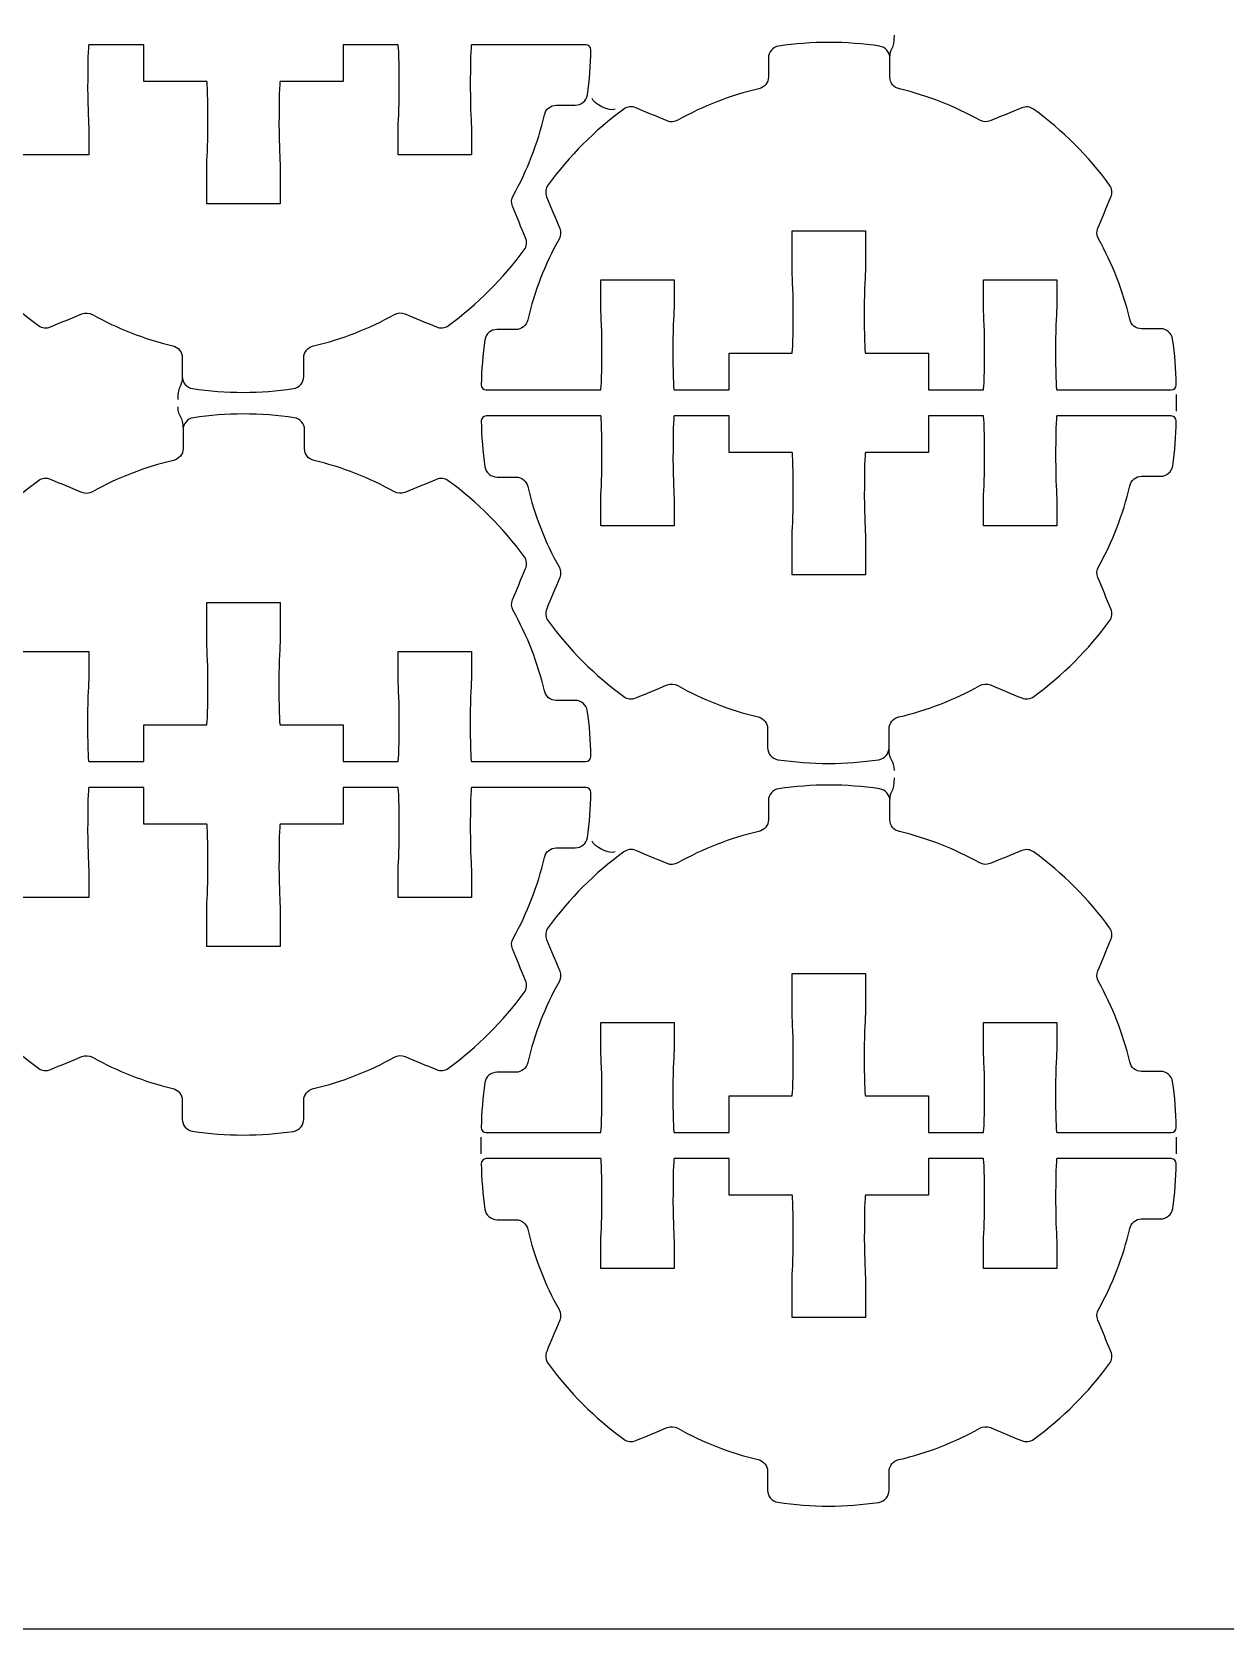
# Model space of a CAD drawing. Extents: x 0 to 410, y 0 to 300.
# Drawn here: x 268.4 to 317.2, y 0.4 to 65.7 of the extents above; entities that cross this region are included whole.
import ezdxf

# ---------------------------------------------------------------- set-up
doc = ezdxf.new("R2010")
doc.units = 0
doc.header["$MEASUREMENT"] = 0
doc.layers.add('DEFAULT', color=18, linetype='CONTINUOUS')

msp = doc.modelspace()

# ---------------------------------------------------------------- linework, layer by layer
at = {"layer": 'DEFAULT', "color": 18}
msp.add_lwpolyline([(410, 0.353), (210, 0.353), (210, 300.353), (410, 300.353)], close=True, dxfattribs=at)
at = {"layer": 'DEFAULT', "color": 1}
for points in [[(315.237, 50.85), (315.237, 50.173)], [(286.813, 19.792), (286.813, 20.469)], [(315.237, 20.469), (315.237, 19.793)]]:
    msp.add_lwpolyline(points, dxfattribs=at)
for points in [[(303.525, 64.61), (303.525, 65.05), (303.711, 64.947), (303.711, 65.549)], [(292.293, 62.527), (292.055, 62.411), (291.394, 62.76), (291.352, 62.962)], [(274.586, 51.592), (274.586, 51.152), (274.4, 51.255), (274.4, 50.653)], [(274.4, 50.353), (274.4, 49.913), (274.619, 50.016), (274.619, 49.413)], [(303.711, 35.469), (303.711, 35.909), (303.492, 35.806), (303.492, 36.408)], [(303.525, 34.229), (303.525, 34.67), (303.711, 34.567), (303.711, 35.169)], [(292.293, 32.146), (292.055, 32.03), (291.394, 32.379), (291.352, 32.582)]]:
    msp.add_open_spline(points, degree=3, dxfattribs=at)
for points, knots in [([(274.586, 51.592), (274.586, 51.849), (274.587, 52.105), (274.587, 52.361), (274.588, 52.596), (274.424, 52.795), (274.195, 52.848), (273.029, 53.121), (271.93, 53.555), (270.914, 54.124), (270.781, 54.199), (270.622, 54.211), (270.481, 54.153), (270.051, 53.976), (269.622, 53.799), (269.192, 53.621), (269.031, 53.555), (268.846, 53.575), (268.705, 53.677), (267.518, 54.543), (266.469, 55.591), (265.604, 56.778), (265.501, 56.92), (265.481, 57.105), (265.548, 57.267), (265.726, 57.693), (265.904, 58.12), (266.081, 58.547), (266.14, 58.688), (266.129, 58.848), (266.054, 58.982), (265.484, 59.998), (265.05, 61.1), (264.778, 62.266), (264.724, 62.494), (264.526, 62.659), (264.292, 62.659), (264.034, 62.659), (263.776, 62.659), (263.518, 62.659), (263.272, 62.659), (263.059, 62.836), (263.023, 63.079), (262.933, 63.692), (262.883, 64.316), (262.874, 64.952), (262.872, 65.064), (262.964, 65.156), (263.076, 65.156), (264.638, 65.156), (266.2, 65.156), (267.762, 65.156), (267.79, 65.156), (267.811, 64.373), (267.811, 63.406), (267.811, 62.44), (267.762, 61.992), (267.762, 61.657), (267.762, 61.324), (267.762, 60.991), (267.762, 60.658), (268.763, 60.658), (269.763, 60.658), (270.764, 60.658), (270.764, 60.991), (270.764, 61.324), (270.764, 61.657), (270.764, 61.992), (270.715, 62.44), (270.715, 63.406), (270.715, 64.373), (270.736, 65.156), (270.764, 65.156), (271.513, 65.156), (272.262, 65.156), (273.011, 65.156), (273.011, 64.656), (273.011, 64.157), (273.011, 63.657), (273.87, 63.657), (274.728, 63.657), (275.586, 63.657), (275.615, 63.657), (275.636, 62.874), (275.636, 61.907), (275.636, 60.94), (275.586, 60.492), (275.586, 60.157), (275.586, 59.658), (275.586, 59.158), (275.586, 58.658), (276.587, 58.658), (277.588, 58.658), (278.589, 58.658), (278.589, 59.158), (278.589, 59.658), (278.589, 60.157), (278.589, 60.492), (278.54, 60.94), (278.54, 61.907), (278.54, 62.874), (278.56, 63.657), (278.589, 63.657), (279.446, 63.658), (280.303, 63.659), (281.161, 63.66), (281.161, 64.16), (281.161, 64.66), (281.161, 65.16), (281.911, 65.16), (282.661, 65.16), (283.411, 65.156), (283.439, 65.156), (283.46, 64.373), (283.46, 63.406), (283.46, 62.44), (283.411, 61.992), (283.411, 61.657), (283.411, 61.324), (283.411, 60.991), (283.411, 60.658), (284.412, 60.658), (285.412, 60.658), (286.413, 60.658), (286.413, 60.991), (286.413, 61.324), (286.413, 61.657), (286.413, 61.992), (286.364, 62.44), (286.364, 63.406), (286.364, 64.373), (286.385, 65.156), (286.413, 65.156), (287.974, 65.156), (289.535, 65.156), (291.096, 65.156), (291.208, 65.156), (291.299, 65.064), (291.298, 64.952), (291.289, 64.329), (291.239, 63.714), (291.152, 63.112), (291.116, 62.868), (290.903, 62.69), (290.657, 62.69), (290.398, 62.69), (290.14, 62.69), (289.881, 62.69), (289.646, 62.69), (289.448, 62.526), (289.395, 62.297), (289.125, 61.123), (288.69, 60.011), (288.117, 58.988), (288.043, 58.855), (288.031, 58.696), (288.09, 58.555), (288.268, 58.124), (288.446, 57.694), (288.624, 57.263), (288.69, 57.102), (288.671, 56.916), (288.568, 56.775), (287.7, 55.588), (286.654, 54.543), (285.468, 53.675), (285.327, 53.572), (285.14, 53.552), (284.978, 53.62), (284.551, 53.798), (284.123, 53.976), (283.696, 54.155), (283.554, 54.214), (283.394, 54.202), (283.26, 54.127), (282.234, 53.551), (281.122, 53.114), (279.948, 52.844), (279.72, 52.791), (279.555, 52.593), (279.554, 52.358), (279.554, 52.101), (279.553, 51.844), (279.553, 51.587), (279.552, 51.342), (279.375, 51.129), (279.131, 51.094), (278.463, 50.996), (277.779, 50.943), (277.086, 50.943), (276.379, 50.943), (275.684, 50.996), (275.006, 51.097), (274.763, 51.133), (274.585, 51.346), (274.586, 51.592)], [1, 1, 1, 1, 3.180006, 3.180006, 3.180006, 4.180006, 4.180006, 4.180006, 5.180006, 5.180006, 5.180006, 6.180006, 6.180006, 6.180006, 10.131264, 10.131264, 10.131264, 11.131264, 11.131264, 11.131264, 12.131264, 12.131264, 12.131264, 13.131264, 13.131264, 13.131264, 17.06188, 17.06188, 17.06188, 18.06188, 18.06188, 18.06188, 19.06188, 19.06188, 19.06188, 20.06188, 20.06188, 20.06188, 22.25588, 22.25588, 22.25588, 23.25588, 23.25588, 23.25588, 24.25588, 24.25588, 24.25588, 25.25588, 25.25588, 25.25588, 38.53888, 38.53888, 38.53888, 39.53888, 39.53888, 39.53888, 40.53888, 40.53888, 40.53888, 43.36888, 43.36888, 43.36888, 51.87888, 51.87888, 51.87888, 54.70888, 54.70888, 54.70888, 55.70888, 55.70888, 55.70888, 56.70888, 56.70888, 56.70888, 63.07888, 63.07888, 63.07888, 67.32888, 67.32888, 67.32888, 74.62888, 74.62888, 74.62888, 75.62888, 75.62888, 75.62888, 76.62888, 76.62888, 76.62888, 80.87888, 80.87888, 80.87888, 89.38888, 89.38888, 89.38888, 93.63888, 93.63888, 93.63888, 94.63888, 94.63888, 94.63888, 95.63888, 95.63888, 95.63888, 102.929887, 102.929887, 102.929887, 107.179887, 107.179887, 107.179887, 113.568887, 113.568887, 113.568887, 114.568887, 114.568887, 114.568887, 115.568887, 115.568887, 115.568887, 118.398887, 118.398887, 118.398887, 126.908887, 126.908887, 126.908887, 129.738887, 129.738887, 129.738887, 130.738887, 130.738887, 130.738887, 131.738887, 131.738887, 131.738887, 145.011887, 145.011887, 145.011887, 146.011887, 146.011887, 146.011887, 147.011887, 147.011887, 147.011887, 148.011887, 148.011887, 148.011887, 150.210887, 150.210887, 150.210887, 151.210887, 151.210887, 151.210887, 152.210887, 152.210887, 152.210887, 153.210887, 153.210887, 153.210887, 157.172593, 157.172593, 157.172593, 158.172593, 158.172593, 158.172593, 159.172593, 159.172593, 159.172593, 160.172593, 160.172593, 160.172593, 164.112363, 164.112363, 164.112363, 165.112363, 165.112363, 165.112363, 166.112363, 166.112363, 166.112363, 167.112363, 167.112363, 167.112363, 169.298369, 169.298369, 169.298369, 170.298369, 170.298369, 170.298369, 171.298369, 171.298369, 171.298369, 172.298369, 172.298369, 172.298369, 173.298369, 173.298369, 173.298369, 173.298369]), ([(303.525, 64.61), (303.525, 64.353), (303.524, 64.097), (303.523, 63.841), (303.523, 63.606), (303.687, 63.407), (303.916, 63.353), (305.081, 63.081), (306.181, 62.647), (307.197, 62.077), (307.33, 62.003), (307.489, 61.991), (307.63, 62.049), (308.06, 62.226), (308.489, 62.403), (308.919, 62.581), (309.08, 62.647), (309.265, 62.627), (309.405, 62.525), (310.593, 61.659), (311.642, 60.611), (312.507, 59.424), (312.61, 59.282), (312.629, 59.096), (312.562, 58.935), (312.385, 58.509), (312.207, 58.082), (312.03, 57.655), (311.971, 57.514), (311.982, 57.354), (312.057, 57.22), (312.627, 56.204), (313.061, 55.102), (313.333, 53.936), (313.386, 53.707), (313.585, 53.543), (313.819, 53.543), (314.077, 53.543), (314.335, 53.543), (314.593, 53.543), (314.839, 53.543), (315.052, 53.366), (315.088, 53.123), (315.178, 52.51), (315.228, 51.886), (315.237, 51.25), (315.238, 51.138), (315.147, 51.046), (315.035, 51.046), (313.473, 51.046), (311.911, 51.046), (310.349, 51.046), (310.321, 51.046), (310.3, 51.829), (310.3, 52.795), (310.3, 53.762), (310.349, 54.21), (310.349, 54.545), (310.349, 54.878), (310.349, 55.211), (310.349, 55.544), (309.348, 55.544), (308.348, 55.544), (307.347, 55.544), (307.347, 55.211), (307.347, 54.878), (307.347, 54.545), (307.347, 54.21), (307.396, 53.762), (307.396, 52.795), (307.396, 51.829), (307.375, 51.046), (307.347, 51.046), (306.598, 51.046), (305.849, 51.046), (305.1, 51.046), (305.1, 51.546), (305.1, 52.045), (305.1, 52.545), (304.241, 52.545), (303.383, 52.545), (302.524, 52.545), (302.496, 52.545), (302.475, 53.328), (302.475, 54.294), (302.475, 55.261), (302.524, 55.709), (302.524, 56.045), (302.524, 56.544), (302.524, 57.044), (302.524, 57.544), (301.524, 57.544), (300.523, 57.544), (299.522, 57.544), (299.522, 57.044), (299.522, 56.544), (299.522, 56.045), (299.522, 55.709), (299.571, 55.261), (299.571, 54.294), (299.571, 53.328), (299.55, 52.545), (299.522, 52.545), (298.665, 52.544), (297.808, 52.543), (296.95, 52.542), (296.95, 52.042), (296.95, 51.542), (296.95, 51.042), (296.2, 51.042), (295.45, 51.042), (294.7, 51.046), (294.672, 51.046), (294.65, 51.829), (294.65, 52.795), (294.65, 53.762), (294.7, 54.21), (294.7, 54.545), (294.7, 54.878), (294.7, 55.211), (294.7, 55.544), (293.699, 55.544), (292.698, 55.544), (291.698, 55.544), (291.698, 55.211), (291.698, 54.878), (291.698, 54.545), (291.698, 54.21), (291.747, 53.762), (291.747, 52.795), (291.747, 51.829), (291.726, 51.046), (291.698, 51.046), (290.137, 51.046), (288.576, 51.046), (287.015, 51.046), (286.903, 51.046), (286.811, 51.137), (286.813, 51.25), (286.822, 51.873), (286.872, 52.488), (286.959, 53.09), (286.994, 53.334), (287.208, 53.512), (287.454, 53.512), (287.712, 53.512), (287.971, 53.512), (288.229, 53.512), (288.464, 53.512), (288.663, 53.676), (288.716, 53.905), (288.986, 55.079), (289.42, 56.191), (289.993, 57.214), (290.068, 57.347), (290.079, 57.506), (290.021, 57.647), (289.843, 58.078), (289.665, 58.508), (289.487, 58.939), (289.42, 59.1), (289.44, 59.286), (289.543, 59.427), (290.411, 60.613), (291.456, 61.659), (292.643, 62.527), (292.784, 62.63), (292.971, 62.65), (293.132, 62.582), (293.56, 62.404), (293.987, 62.226), (294.415, 62.047), (294.557, 61.988), (294.717, 61.999), (294.85, 62.075), (295.876, 62.65), (296.989, 63.088), (298.163, 63.358), (298.391, 63.411), (298.556, 63.609), (298.556, 63.844), (298.557, 64.101), (298.557, 64.358), (298.558, 64.615), (298.558, 64.86), (298.736, 65.073), (298.979, 65.108), (299.647, 65.206), (300.331, 65.259), (301.025, 65.259), (301.732, 65.259), (302.426, 65.206), (303.105, 65.105), (303.348, 65.069), (303.526, 64.856), (303.525, 64.61)], [1, 1, 1, 1, 3.180006, 3.180006, 3.180006, 4.180006, 4.180006, 4.180006, 5.180006, 5.180006, 5.180006, 6.180006, 6.180006, 6.180006, 10.131264, 10.131264, 10.131264, 11.131264, 11.131264, 11.131264, 12.131264, 12.131264, 12.131264, 13.131264, 13.131264, 13.131264, 17.06188, 17.06188, 17.06188, 18.06188, 18.06188, 18.06188, 19.06188, 19.06188, 19.06188, 20.06188, 20.06188, 20.06188, 22.25588, 22.25588, 22.25588, 23.25588, 23.25588, 23.25588, 24.25588, 24.25588, 24.25588, 25.25588, 25.25588, 25.25588, 38.53888, 38.53888, 38.53888, 39.53888, 39.53888, 39.53888, 40.53888, 40.53888, 40.53888, 43.36888, 43.36888, 43.36888, 51.87888, 51.87888, 51.87888, 54.70888, 54.70888, 54.70888, 55.70888, 55.70888, 55.70888, 56.70888, 56.70888, 56.70888, 63.07888, 63.07888, 63.07888, 67.32888, 67.32888, 67.32888, 74.62888, 74.62888, 74.62888, 75.62888, 75.62888, 75.62888, 76.62888, 76.62888, 76.62888, 80.87888, 80.87888, 80.87888, 89.38888, 89.38888, 89.38888, 93.63888, 93.63888, 93.63888, 94.63888, 94.63888, 94.63888, 95.63888, 95.63888, 95.63888, 102.928887, 102.928887, 102.928887, 107.178887, 107.178887, 107.178887, 113.568887, 113.568887, 113.568887, 114.568887, 114.568887, 114.568887, 115.568887, 115.568887, 115.568887, 118.398887, 118.398887, 118.398887, 126.908887, 126.908887, 126.908887, 129.738887, 129.738887, 129.738887, 130.738887, 130.738887, 130.738887, 131.738887, 131.738887, 131.738887, 145.011887, 145.011887, 145.011887, 146.011887, 146.011887, 146.011887, 147.011887, 147.011887, 147.011887, 148.011887, 148.011887, 148.011887, 150.210887, 150.210887, 150.210887, 151.210887, 151.210887, 151.210887, 152.210887, 152.210887, 152.210887, 153.210887, 153.210887, 153.210887, 157.172593, 157.172593, 157.172593, 158.172593, 158.172593, 158.172593, 159.172593, 159.172593, 159.172593, 160.172593, 160.172593, 160.172593, 164.112363, 164.112363, 164.112363, 165.112363, 165.112363, 165.112363, 166.112363, 166.112363, 166.112363, 167.112363, 167.112363, 167.112363, 169.297369, 169.297369, 169.297369, 170.297369, 170.297369, 170.297369, 171.297369, 171.297369, 171.297369, 172.297369, 172.297369, 172.297369, 173.297369, 173.297369, 173.297369, 173.297369]), ([(279.586, 49.409), (279.586, 49.152), (279.585, 48.896), (279.584, 48.64), (279.584, 48.405), (279.748, 48.206), (279.977, 48.152), (281.142, 47.88), (282.242, 47.446), (283.258, 46.876), (283.391, 46.802), (283.55, 46.79), (283.691, 46.848), (284.121, 47.025), (284.55, 47.202), (284.98, 47.38), (285.141, 47.446), (285.326, 47.426), (285.466, 47.324), (286.654, 46.458), (287.702, 45.41), (288.568, 44.222), (288.671, 44.081), (288.69, 43.895), (288.623, 43.734), (288.446, 43.308), (288.268, 42.881), (288.091, 42.454), (288.032, 42.313), (288.043, 42.153), (288.118, 42.019), (288.688, 41.003), (289.122, 39.901), (289.394, 38.735), (289.447, 38.506), (289.646, 38.342), (289.88, 38.342), (290.138, 38.342), (290.396, 38.342), (290.654, 38.342), (290.9, 38.342), (291.113, 38.165), (291.149, 37.922), (291.239, 37.309), (291.289, 36.685), (291.298, 36.049), (291.299, 35.937), (291.208, 35.845), (291.096, 35.845), (289.534, 35.845), (287.972, 35.845), (286.41, 35.845), (286.382, 35.845), (286.361, 36.628), (286.361, 37.595), (286.361, 38.561), (286.41, 39.009), (286.41, 39.344), (286.41, 39.677), (286.41, 40.01), (286.41, 40.343), (285.409, 40.343), (284.408, 40.343), (283.408, 40.343), (283.408, 40.01), (283.408, 39.677), (283.408, 39.344), (283.408, 39.009), (283.457, 38.561), (283.457, 37.595), (283.457, 36.628), (283.436, 35.845), (283.408, 35.845), (282.659, 35.845), (281.91, 35.845), (281.161, 35.845), (281.161, 36.344), (281.161, 36.844), (281.161, 37.344), (280.302, 37.344), (279.444, 37.344), (278.585, 37.344), (278.557, 37.344), (278.536, 38.127), (278.536, 39.094), (278.536, 40.06), (278.585, 40.508), (278.585, 40.844), (278.585, 41.343), (278.585, 41.843), (278.585, 42.343), (277.584, 42.343), (276.584, 42.343), (275.583, 42.343), (275.583, 41.843), (275.583, 41.343), (275.583, 40.844), (275.583, 40.508), (275.632, 40.06), (275.632, 39.094), (275.632, 38.127), (275.611, 37.344), (275.583, 37.344), (274.726, 37.343), (273.868, 37.342), (273.011, 37.341), (273.011, 36.841), (273.011, 36.341), (273.011, 35.841), (272.261, 35.841), (271.511, 35.841), (270.761, 35.845), (270.732, 35.845), (270.711, 36.628), (270.711, 37.594), (270.711, 38.561), (270.761, 39.009), (270.761, 39.344), (270.761, 39.677), (270.761, 40.01), (270.761, 40.343), (269.76, 40.343), (268.759, 40.343), (267.759, 40.343), (267.759, 40.01), (267.759, 39.677), (267.759, 39.344), (267.759, 39.009), (267.808, 38.561), (267.808, 37.594), (267.808, 36.628), (267.787, 35.845), (267.759, 35.845), (266.198, 35.845), (264.637, 35.845), (263.076, 35.845), (262.964, 35.845), (262.872, 35.936), (262.874, 36.049), (262.883, 36.672), (262.933, 37.287), (263.02, 37.889), (263.055, 38.132), (263.269, 38.311), (263.515, 38.311), (263.773, 38.311), (264.032, 38.311), (264.29, 38.311), (264.525, 38.311), (264.724, 38.475), (264.777, 38.704), (265.047, 39.878), (265.481, 40.99), (266.054, 42.013), (266.129, 42.146), (266.14, 42.305), (266.082, 42.446), (265.904, 42.877), (265.726, 43.307), (265.548, 43.738), (265.481, 43.899), (265.501, 44.085), (265.604, 44.226), (266.472, 45.412), (267.517, 46.458), (268.704, 47.326), (268.845, 47.429), (269.032, 47.449), (269.193, 47.381), (269.621, 47.203), (270.048, 47.024), (270.476, 46.846), (270.618, 46.787), (270.778, 46.798), (270.911, 46.874), (271.937, 47.449), (273.05, 47.887), (274.224, 48.157), (274.452, 48.21), (274.617, 48.408), (274.617, 48.642), (274.618, 48.9), (274.618, 49.157), (274.619, 49.414), (274.619, 49.659), (274.797, 49.872), (275.04, 49.907), (275.708, 50.005), (276.392, 50.058), (277.086, 50.058), (277.793, 50.058), (278.487, 50.005), (279.166, 49.904), (279.409, 49.868), (279.586, 49.655), (279.586, 49.409)], [1, 1, 1, 1, 3.180006, 3.180006, 3.180006, 4.180006, 4.180006, 4.180006, 5.180006, 5.180006, 5.180006, 6.180006, 6.180006, 6.180006, 10.131264, 10.131264, 10.131264, 11.131264, 11.131264, 11.131264, 12.131264, 12.131264, 12.131264, 13.131264, 13.131264, 13.131264, 17.06188, 17.06188, 17.06188, 18.06188, 18.06188, 18.06188, 19.06188, 19.06188, 19.06188, 20.06188, 20.06188, 20.06188, 22.25588, 22.25588, 22.25588, 23.25588, 23.25588, 23.25588, 24.25588, 24.25588, 24.25588, 25.25588, 25.25588, 25.25588, 38.53988, 38.53988, 38.53988, 39.53988, 39.53988, 39.53988, 40.53988, 40.53988, 40.53988, 43.36988, 43.36988, 43.36988, 51.87888, 51.87888, 51.87888, 54.70888, 54.70888, 54.70888, 55.70888, 55.70888, 55.70888, 56.70888, 56.70888, 56.70888, 63.07888, 63.07888, 63.07888, 67.32888, 67.32888, 67.32888, 74.62888, 74.62888, 74.62888, 75.62888, 75.62888, 75.62888, 76.62888, 76.62888, 76.62888, 80.87888, 80.87888, 80.87888, 89.38988, 89.38988, 89.38988, 93.63988, 93.63988, 93.63988, 94.63988, 94.63988, 94.63988, 95.63988, 95.63988, 95.63988, 102.929887, 102.929887, 102.929887, 107.179887, 107.179887, 107.179887, 113.568887, 113.568887, 113.568887, 114.568887, 114.568887, 114.568887, 115.568887, 115.568887, 115.568887, 118.398887, 118.398887, 118.398887, 126.908887, 126.908887, 126.908887, 129.738887, 129.738887, 129.738887, 130.738887, 130.738887, 130.738887, 131.738887, 131.738887, 131.738887, 145.012887, 145.012887, 145.012887, 146.012887, 146.012887, 146.012887, 147.012887, 147.012887, 147.012887, 148.012887, 148.012887, 148.012887, 150.211887, 150.211887, 150.211887, 151.211887, 151.211887, 151.211887, 152.211887, 152.211887, 152.211887, 153.211887, 153.211887, 153.211887, 157.173593, 157.173593, 157.173593, 158.173593, 158.173593, 158.173593, 159.173593, 159.173593, 159.173593, 160.173593, 160.173593, 160.173593, 164.113363, 164.113363, 164.113363, 165.113363, 165.113363, 165.113363, 166.113363, 166.113363, 166.113363, 167.113363, 167.113363, 167.113363, 169.299369, 169.299369, 169.299369, 170.299369, 170.299369, 170.299369, 171.299369, 171.299369, 171.299369, 172.299369, 172.299369, 172.299369, 173.299369, 173.299369, 173.299369, 173.299369]), ([(298.525, 36.413), (298.525, 36.669), (298.526, 36.926), (298.526, 37.182), (298.527, 37.416), (298.363, 37.616), (298.134, 37.669), (296.969, 37.941), (295.868, 38.375), (294.853, 38.945), (294.72, 39.02), (294.561, 39.032), (294.419, 38.973), (293.99, 38.796), (293.56, 38.619), (293.131, 38.442), (292.97, 38.376), (292.785, 38.395), (292.645, 38.498), (291.457, 39.363), (290.408, 40.412), (289.543, 41.599), (289.44, 41.74), (289.421, 41.926), (289.488, 42.087), (289.665, 42.514), (289.843, 42.941), (290.02, 43.368), (290.079, 43.509), (290.068, 43.668), (289.993, 43.802), (289.423, 44.818), (288.989, 45.921), (288.717, 47.087), (288.663, 47.315), (288.465, 47.479), (288.231, 47.479), (287.973, 47.479), (287.715, 47.479), (287.457, 47.479), (287.211, 47.479), (286.998, 47.657), (286.962, 47.9), (286.872, 48.512), (286.822, 49.137), (286.813, 49.773), (286.811, 49.885), (286.903, 49.977), (287.015, 49.977), (288.577, 49.977), (290.139, 49.977), (291.701, 49.977), (291.729, 49.977), (291.75, 49.194), (291.75, 48.227), (291.75, 47.26), (291.701, 46.812), (291.701, 46.477), (291.701, 46.144), (291.701, 45.812), (291.701, 45.479), (292.702, 45.479), (293.702, 45.479), (294.703, 45.479), (294.703, 45.812), (294.703, 46.144), (294.703, 46.477), (294.703, 46.812), (294.654, 47.26), (294.654, 48.227), (294.654, 49.194), (294.675, 49.977), (294.703, 49.977), (295.452, 49.977), (296.201, 49.977), (296.95, 49.977), (296.95, 49.477), (296.95, 48.977), (296.95, 48.477), (297.809, 48.477), (298.667, 48.477), (299.525, 48.477), (299.554, 48.477), (299.575, 47.694), (299.575, 46.728), (299.575, 45.761), (299.525, 45.313), (299.525, 44.978), (299.525, 44.478), (299.525, 43.978), (299.525, 43.479), (300.526, 43.479), (301.527, 43.479), (302.528, 43.479), (302.528, 43.978), (302.528, 44.478), (302.528, 44.978), (302.528, 45.313), (302.479, 45.761), (302.479, 46.728), (302.479, 47.694), (302.499, 48.477), (302.528, 48.477), (303.385, 48.479), (304.242, 48.48), (305.099, 48.481), (305.099, 48.981), (305.099, 49.481), (305.099, 49.98), (305.85, 49.98), (306.6, 49.98), (307.35, 49.977), (307.378, 49.977), (307.399, 49.194), (307.399, 48.227), (307.399, 47.26), (307.35, 46.812), (307.35, 46.477), (307.35, 46.144), (307.35, 45.812), (307.35, 45.479), (308.351, 45.479), (309.352, 45.479), (310.352, 45.479), (310.352, 45.812), (310.352, 46.144), (310.352, 46.477), (310.352, 46.812), (310.303, 47.26), (310.303, 48.227), (310.303, 49.194), (310.324, 49.977), (310.352, 49.977), (311.913, 49.977), (313.474, 49.977), (315.035, 49.977), (315.147, 49.977), (315.239, 49.885), (315.237, 49.773), (315.228, 49.15), (315.178, 48.535), (315.091, 47.932), (315.055, 47.689), (314.842, 47.511), (314.596, 47.511), (314.338, 47.511), (314.079, 47.511), (313.82, 47.511), (313.585, 47.511), (313.387, 47.346), (313.334, 47.117), (313.064, 45.943), (312.629, 44.832), (312.056, 43.808), (311.982, 43.675), (311.97, 43.516), (312.029, 43.375), (312.207, 42.945), (312.385, 42.514), (312.563, 42.084), (312.629, 41.923), (312.61, 41.737), (312.507, 41.596), (311.639, 40.409), (310.594, 39.363), (309.407, 38.496), (309.266, 38.393), (309.079, 38.373), (308.917, 38.44), (308.49, 38.619), (308.062, 38.797), (307.635, 38.975), (307.493, 39.035), (307.333, 39.023), (307.199, 38.948), (306.174, 38.372), (305.061, 37.935), (303.887, 37.664), (303.659, 37.612), (303.494, 37.413), (303.494, 37.179), (303.493, 36.922), (303.492, 36.665), (303.492, 36.408), (303.491, 36.163), (303.314, 35.95), (303.071, 35.914), (302.402, 35.817), (301.718, 35.763), (301.025, 35.763), (300.318, 35.763), (299.624, 35.817), (298.945, 35.917), (298.702, 35.953), (298.524, 36.167), (298.525, 36.413)], [0, 0, 0, 0, 2.180006, 2.180006, 2.180006, 3.180006, 3.180006, 3.180006, 4.180006, 4.180006, 4.180006, 5.180006, 5.180006, 5.180006, 9.13034, 9.13034, 9.13034, 10.13034, 10.13034, 10.13034, 11.13034, 11.13034, 11.13034, 12.13034, 12.13034, 12.13034, 16.060956, 16.060956, 16.060956, 17.060956, 17.060956, 17.060956, 18.060956, 18.060956, 18.060956, 19.060956, 19.060956, 19.060956, 21.254956, 21.254956, 21.254956, 22.254956, 22.254956, 22.254956, 23.254956, 23.254956, 23.254956, 24.254956, 24.254956, 24.254956, 37.537956, 37.537956, 37.537956, 38.537956, 38.537956, 38.537956, 39.537956, 39.537956, 39.537956, 42.367956, 42.367956, 42.367956, 50.877956, 50.877956, 50.877956, 53.707956, 53.707956, 53.707956, 54.707956, 54.707956, 54.707956, 55.707956, 55.707956, 55.707956, 62.077956, 62.077956, 62.077956, 66.327956, 66.327956, 66.327956, 73.627956, 73.627956, 73.627956, 74.627956, 74.627956, 74.627956, 75.627956, 75.627956, 75.627956, 79.877956, 79.877956, 79.877956, 88.387956, 88.387956, 88.387956, 92.637956, 92.637956, 92.637956, 93.637956, 93.637956, 93.637956, 94.637956, 94.637956, 94.637956, 101.927963, 101.927963, 101.927963, 106.177963, 106.177963, 106.177963, 112.567963, 112.567963, 112.567963, 113.567963, 113.567963, 113.567963, 114.567963, 114.567963, 114.567963, 117.397963, 117.397963, 117.397963, 125.907963, 125.907963, 125.907963, 128.737963, 128.737963, 128.737963, 129.737963, 129.737963, 129.737963, 130.737963, 130.737963, 130.737963, 144.010963, 144.010963, 144.010963, 145.010963, 145.010963, 145.010963, 146.010963, 146.010963, 146.010963, 147.010963, 147.010963, 147.010963, 149.209963, 149.209963, 149.209963, 150.209963, 150.209963, 150.209963, 151.209963, 151.209963, 151.209963, 152.209963, 152.209963, 152.209963, 156.171669, 156.171669, 156.171669, 157.171669, 157.171669, 157.171669, 158.171669, 158.171669, 158.171669, 159.171669, 159.171669, 159.171669, 163.111439, 163.111439, 163.111439, 164.111439, 164.111439, 164.111439, 165.111439, 165.111439, 165.111439, 166.111439, 166.111439, 166.111439, 168.297444, 168.297444, 168.297444, 169.297444, 169.297444, 169.297444, 170.297444, 170.297444, 170.297444, 171.297444, 171.297444, 171.297444, 172.297444, 172.297444, 172.297444, 172.297444]), ([(274.586, 21.212), (274.586, 21.468), (274.587, 21.725), (274.587, 21.981), (274.588, 22.216), (274.424, 22.415), (274.195, 22.468), (273.029, 22.74), (271.93, 23.174), (270.914, 23.744), (270.781, 23.819), (270.622, 23.831), (270.481, 23.772), (270.051, 23.595), (269.622, 23.418), (269.192, 23.241), (269.031, 23.175), (268.846, 23.194), (268.705, 23.297), (267.518, 24.162), (266.469, 25.211), (265.604, 26.398), (265.501, 26.539), (265.481, 26.725), (265.548, 26.886), (265.726, 27.313), (265.904, 27.74), (266.081, 28.167), (266.14, 28.308), (266.129, 28.467), (266.054, 28.601), (265.484, 29.617), (265.05, 30.72), (264.778, 31.886), (264.724, 32.114), (264.526, 32.278), (264.292, 32.278), (264.034, 32.278), (263.776, 32.278), (263.518, 32.278), (263.272, 32.278), (263.059, 32.456), (263.023, 32.699), (262.933, 33.311), (262.883, 33.936), (262.874, 34.572), (262.872, 34.684), (262.964, 34.776), (263.076, 34.776), (264.638, 34.776), (266.2, 34.776), (267.762, 34.776), (267.79, 34.776), (267.811, 33.993), (267.811, 33.026), (267.811, 32.059), (267.762, 31.611), (267.762, 31.276), (267.762, 30.943), (267.762, 30.611), (267.762, 30.278), (268.763, 30.278), (269.763, 30.278), (270.764, 30.278), (270.764, 30.611), (270.764, 30.943), (270.764, 31.276), (270.764, 31.611), (270.715, 32.059), (270.715, 33.026), (270.715, 33.993), (270.736, 34.776), (270.764, 34.776), (271.513, 34.776), (272.262, 34.776), (273.011, 34.776), (273.011, 34.276), (273.011, 33.776), (273.011, 33.277), (273.87, 33.277), (274.728, 33.277), (275.586, 33.277), (275.615, 33.277), (275.636, 32.493), (275.636, 31.527), (275.636, 30.56), (275.586, 30.112), (275.586, 29.777), (275.586, 29.277), (275.586, 28.777), (275.586, 28.278), (276.587, 28.278), (277.588, 28.278), (278.589, 28.278), (278.589, 28.777), (278.589, 29.277), (278.589, 29.777), (278.589, 30.112), (278.54, 30.56), (278.54, 31.527), (278.54, 32.493), (278.56, 33.277), (278.589, 33.277), (279.446, 33.278), (280.303, 33.279), (281.161, 33.28), (281.161, 33.78), (281.161, 34.28), (281.161, 34.779), (281.911, 34.779), (282.661, 34.779), (283.411, 34.776), (283.439, 34.776), (283.46, 33.993), (283.46, 33.026), (283.46, 32.059), (283.411, 31.611), (283.411, 31.276), (283.411, 30.943), (283.411, 30.611), (283.411, 30.278), (284.412, 30.278), (285.412, 30.278), (286.413, 30.278), (286.413, 30.611), (286.413, 30.943), (286.413, 31.276), (286.413, 31.611), (286.364, 32.059), (286.364, 33.026), (286.364, 33.993), (286.385, 34.776), (286.413, 34.776), (287.974, 34.776), (289.535, 34.776), (291.096, 34.776), (291.208, 34.776), (291.299, 34.684), (291.298, 34.572), (291.289, 33.949), (291.239, 33.334), (291.152, 32.731), (291.116, 32.488), (290.903, 32.31), (290.657, 32.31), (290.398, 32.31), (290.14, 32.31), (289.881, 32.31), (289.646, 32.31), (289.448, 32.145), (289.395, 31.916), (289.125, 30.743), (288.69, 29.631), (288.117, 28.607), (288.043, 28.474), (288.031, 28.315), (288.09, 28.174), (288.268, 27.744), (288.446, 27.313), (288.624, 26.883), (288.69, 26.722), (288.671, 26.536), (288.568, 26.395), (287.7, 25.208), (286.654, 24.162), (285.468, 23.295), (285.327, 23.192), (285.14, 23.172), (284.978, 23.239), (284.551, 23.418), (284.123, 23.596), (283.696, 23.774), (283.554, 23.834), (283.394, 23.822), (283.26, 23.747), (282.234, 23.171), (281.122, 22.734), (279.948, 22.463), (279.72, 22.411), (279.555, 22.212), (279.554, 21.978), (279.554, 21.721), (279.553, 21.464), (279.553, 21.207), (279.552, 20.962), (279.375, 20.749), (279.131, 20.713), (278.463, 20.616), (277.779, 20.562), (277.086, 20.562), (276.379, 20.562), (275.684, 20.616), (275.006, 20.716), (274.763, 20.752), (274.585, 20.966), (274.586, 21.212)], [1, 1, 1, 1, 3.180006, 3.180006, 3.180006, 4.180006, 4.180006, 4.180006, 5.180006, 5.180006, 5.180006, 6.180006, 6.180006, 6.180006, 10.131264, 10.131264, 10.131264, 11.131264, 11.131264, 11.131264, 12.131264, 12.131264, 12.131264, 13.131264, 13.131264, 13.131264, 17.06188, 17.06188, 17.06188, 18.06188, 18.06188, 18.06188, 19.06188, 19.06188, 19.06188, 20.06188, 20.06188, 20.06188, 22.25588, 22.25588, 22.25588, 23.25588, 23.25588, 23.25588, 24.25588, 24.25588, 24.25588, 25.25588, 25.25588, 25.25588, 38.53888, 38.53888, 38.53888, 39.53888, 39.53888, 39.53888, 40.53888, 40.53888, 40.53888, 43.36888, 43.36888, 43.36888, 51.87888, 51.87888, 51.87888, 54.70888, 54.70888, 54.70888, 55.70888, 55.70888, 55.70888, 56.70888, 56.70888, 56.70888, 63.07888, 63.07888, 63.07888, 67.32888, 67.32888, 67.32888, 74.62888, 74.62888, 74.62888, 75.62888, 75.62888, 75.62888, 76.62888, 76.62888, 76.62888, 80.87888, 80.87888, 80.87888, 89.38888, 89.38888, 89.38888, 93.63888, 93.63888, 93.63888, 94.63888, 94.63888, 94.63888, 95.63888, 95.63888, 95.63888, 102.929887, 102.929887, 102.929887, 107.179887, 107.179887, 107.179887, 113.568887, 113.568887, 113.568887, 114.568887, 114.568887, 114.568887, 115.568887, 115.568887, 115.568887, 118.398887, 118.398887, 118.398887, 126.908887, 126.908887, 126.908887, 129.738887, 129.738887, 129.738887, 130.738887, 130.738887, 130.738887, 131.738887, 131.738887, 131.738887, 145.011887, 145.011887, 145.011887, 146.011887, 146.011887, 146.011887, 147.011887, 147.011887, 147.011887, 148.011887, 148.011887, 148.011887, 150.210887, 150.210887, 150.210887, 151.210887, 151.210887, 151.210887, 152.210887, 152.210887, 152.210887, 153.210887, 153.210887, 153.210887, 157.172593, 157.172593, 157.172593, 158.172593, 158.172593, 158.172593, 159.172593, 159.172593, 159.172593, 160.172593, 160.172593, 160.172593, 164.112363, 164.112363, 164.112363, 165.112363, 165.112363, 165.112363, 166.112363, 166.112363, 166.112363, 167.112363, 167.112363, 167.112363, 169.298369, 169.298369, 169.298369, 170.298369, 170.298369, 170.298369, 171.298369, 171.298369, 171.298369, 172.298369, 172.298369, 172.298369, 173.298369, 173.298369, 173.298369, 173.298369]), ([(303.525, 34.229), (303.525, 33.973), (303.524, 33.717), (303.523, 33.46), (303.523, 33.226), (303.687, 33.026), (303.916, 32.973), (305.081, 32.701), (306.181, 32.267), (307.197, 31.697), (307.33, 31.622), (307.489, 31.611), (307.63, 31.669), (308.06, 31.846), (308.489, 32.023), (308.919, 32.2), (309.08, 32.266), (309.265, 32.247), (309.405, 32.144), (310.593, 31.279), (311.642, 30.231), (312.507, 29.043), (312.61, 28.902), (312.629, 28.716), (312.562, 28.555), (312.385, 28.128), (312.207, 27.701), (312.03, 27.275), (311.971, 27.133), (311.982, 26.974), (312.057, 26.84), (312.627, 25.824), (313.061, 24.721), (313.333, 23.555), (313.386, 23.327), (313.585, 23.163), (313.819, 23.163), (314.077, 23.163), (314.335, 23.163), (314.593, 23.163), (314.839, 23.163), (315.052, 22.985), (315.088, 22.742), (315.178, 22.13), (315.228, 21.505), (315.237, 20.869), (315.238, 20.757), (315.147, 20.665), (315.035, 20.665), (313.473, 20.665), (311.911, 20.665), (310.349, 20.665), (310.321, 20.665), (310.3, 21.449), (310.3, 22.415), (310.3, 23.382), (310.349, 23.83), (310.349, 24.165), (310.349, 24.498), (310.349, 24.83), (310.349, 25.163), (309.348, 25.163), (308.348, 25.163), (307.347, 25.163), (307.347, 24.83), (307.347, 24.498), (307.347, 24.165), (307.347, 23.83), (307.396, 23.382), (307.396, 22.415), (307.396, 21.449), (307.375, 20.665), (307.347, 20.665), (306.598, 20.665), (305.849, 20.665), (305.1, 20.665), (305.1, 21.165), (305.1, 21.665), (305.1, 22.165), (304.241, 22.165), (303.383, 22.165), (302.524, 22.165), (302.496, 22.165), (302.475, 22.948), (302.475, 23.914), (302.475, 24.881), (302.524, 25.329), (302.524, 25.664), (302.524, 26.164), (302.524, 26.664), (302.524, 27.164), (301.524, 27.164), (300.523, 27.164), (299.522, 27.164), (299.522, 26.664), (299.522, 26.164), (299.522, 25.664), (299.522, 25.329), (299.571, 24.881), (299.571, 23.914), (299.571, 22.948), (299.55, 22.165), (299.522, 22.165), (298.665, 22.163), (297.808, 22.162), (296.95, 22.161), (296.95, 21.661), (296.95, 21.162), (296.95, 20.662), (296.2, 20.662), (295.45, 20.662), (294.7, 20.665), (294.672, 20.665), (294.65, 21.448), (294.65, 22.415), (294.65, 23.381), (294.7, 23.829), (294.7, 24.165), (294.7, 24.497), (294.7, 24.83), (294.7, 25.163), (293.699, 25.163), (292.698, 25.163), (291.698, 25.163), (291.698, 24.83), (291.698, 24.497), (291.698, 24.165), (291.698, 23.829), (291.747, 23.381), (291.747, 22.415), (291.747, 21.448), (291.726, 20.665), (291.698, 20.665), (290.137, 20.665), (288.576, 20.665), (287.015, 20.665), (286.903, 20.665), (286.811, 20.757), (286.813, 20.869), (286.822, 21.492), (286.872, 22.107), (286.959, 22.71), (286.994, 22.953), (287.208, 23.131), (287.454, 23.131), (287.712, 23.131), (287.971, 23.131), (288.229, 23.131), (288.464, 23.131), (288.663, 23.296), (288.716, 23.525), (288.986, 24.699), (289.42, 25.811), (289.993, 26.834), (290.068, 26.967), (290.079, 27.126), (290.021, 27.267), (289.843, 27.697), (289.665, 28.128), (289.487, 28.558), (289.42, 28.72), (289.44, 28.906), (289.543, 29.046), (290.411, 30.233), (291.456, 31.279), (292.643, 32.146), (292.784, 32.249), (292.971, 32.269), (293.132, 32.202), (293.56, 32.023), (293.987, 31.845), (294.415, 31.667), (294.557, 31.607), (294.717, 31.619), (294.85, 31.694), (295.876, 32.27), (296.989, 32.707), (298.163, 32.978), (298.391, 33.031), (298.556, 33.229), (298.556, 33.463), (298.557, 33.72), (298.557, 33.977), (298.558, 34.234), (298.558, 34.479), (298.736, 34.692), (298.979, 34.728), (299.647, 34.825), (300.331, 34.879), (301.025, 34.879), (301.732, 34.879), (302.426, 34.825), (303.105, 34.725), (303.348, 34.689), (303.526, 34.475), (303.525, 34.229)], [0, 0, 0, 0, 2.180006, 2.180006, 2.180006, 3.180006, 3.180006, 3.180006, 4.180006, 4.180006, 4.180006, 5.180006, 5.180006, 5.180006, 9.131264, 9.131264, 9.131264, 10.131264, 10.131264, 10.131264, 11.131264, 11.131264, 11.131264, 12.131264, 12.131264, 12.131264, 16.06188, 16.06188, 16.06188, 17.06188, 17.06188, 17.06188, 18.06188, 18.06188, 18.06188, 19.06188, 19.06188, 19.06188, 21.25588, 21.25588, 21.25588, 22.25588, 22.25588, 22.25588, 23.25588, 23.25588, 23.25588, 24.25588, 24.25588, 24.25588, 37.53888, 37.53888, 37.53888, 38.53888, 38.53888, 38.53888, 39.53888, 39.53888, 39.53888, 42.36888, 42.36888, 42.36888, 50.87888, 50.87888, 50.87888, 53.70888, 53.70888, 53.70888, 54.70888, 54.70888, 54.70888, 55.70888, 55.70888, 55.70888, 62.07888, 62.07888, 62.07888, 66.32888, 66.32888, 66.32888, 73.62888, 73.62888, 73.62888, 74.62888, 74.62888, 74.62888, 75.62888, 75.62888, 75.62888, 79.87888, 79.87888, 79.87888, 88.38888, 88.38888, 88.38888, 92.63888, 92.63888, 92.63888, 93.63888, 93.63888, 93.63888, 94.63888, 94.63888, 94.63888, 101.928887, 101.928887, 101.928887, 106.178887, 106.178887, 106.178887, 112.568887, 112.568887, 112.568887, 113.568887, 113.568887, 113.568887, 114.568887, 114.568887, 114.568887, 117.399887, 117.399887, 117.399887, 125.909887, 125.909887, 125.909887, 128.740887, 128.740887, 128.740887, 129.740887, 129.740887, 129.740887, 130.740887, 130.740887, 130.740887, 144.013887, 144.013887, 144.013887, 145.013887, 145.013887, 145.013887, 146.013887, 146.013887, 146.013887, 147.013887, 147.013887, 147.013887, 149.212887, 149.212887, 149.212887, 150.212887, 150.212887, 150.212887, 151.212887, 151.212887, 151.212887, 152.212887, 152.212887, 152.212887, 156.174593, 156.174593, 156.174593, 157.174593, 157.174593, 157.174593, 158.174593, 158.174593, 158.174593, 159.174593, 159.174593, 159.174593, 163.114363, 163.114363, 163.114363, 164.114363, 164.114363, 164.114363, 165.114363, 165.114363, 165.114363, 166.114363, 166.114363, 166.114363, 168.300369, 168.300369, 168.300369, 169.300369, 169.300369, 169.300369, 170.300369, 170.300369, 170.300369, 171.300369, 171.300369, 171.300369, 172.300369, 172.300369, 172.300369, 172.300369]), ([(298.525, 6.032), (298.525, 6.289), (298.526, 6.545), (298.526, 6.802), (298.527, 7.036), (298.363, 7.235), (298.134, 7.289), (296.969, 7.561), (295.868, 7.995), (294.853, 8.565), (294.72, 8.639), (294.561, 8.651), (294.419, 8.593), (293.99, 8.416), (293.56, 8.239), (293.131, 8.062), (292.97, 7.995), (292.785, 8.015), (292.645, 8.117), (291.457, 8.983), (290.408, 10.031), (289.543, 11.219), (289.44, 11.36), (289.421, 11.546), (289.488, 11.707), (289.665, 12.134), (289.843, 12.56), (290.02, 12.987), (290.079, 13.129), (290.068, 13.288), (289.993, 13.422), (289.423, 14.438), (288.989, 15.541), (288.717, 16.706), (288.663, 16.935), (288.465, 17.099), (288.231, 17.099), (287.973, 17.099), (287.715, 17.099), (287.457, 17.099), (287.211, 17.099), (286.998, 17.277), (286.962, 17.52), (286.872, 18.132), (286.822, 18.756), (286.813, 19.393), (286.811, 19.504), (286.903, 19.596), (287.015, 19.596), (288.577, 19.596), (290.139, 19.596), (291.701, 19.596), (291.729, 19.596), (291.75, 18.814), (291.75, 17.847), (291.75, 16.88), (291.701, 16.432), (291.701, 16.097), (291.701, 15.764), (291.701, 15.431), (291.701, 15.099), (292.702, 15.099), (293.702, 15.099), (294.703, 15.099), (294.703, 15.431), (294.703, 15.764), (294.703, 16.097), (294.703, 16.432), (294.654, 16.88), (294.654, 17.847), (294.654, 18.814), (294.675, 19.596), (294.703, 19.596), (295.452, 19.596), (296.201, 19.596), (296.95, 19.596), (296.95, 19.097), (296.95, 18.597), (296.95, 18.097), (297.809, 18.097), (298.667, 18.097), (299.525, 18.097), (299.554, 18.097), (299.575, 17.314), (299.575, 16.348), (299.575, 15.381), (299.525, 14.933), (299.525, 14.598), (299.525, 14.098), (299.525, 13.598), (299.525, 13.098), (300.526, 13.098), (301.527, 13.098), (302.528, 13.098), (302.528, 13.598), (302.528, 14.098), (302.528, 14.598), (302.528, 14.933), (302.479, 15.381), (302.479, 16.348), (302.479, 17.314), (302.499, 18.097), (302.528, 18.097), (303.385, 18.098), (304.242, 18.099), (305.099, 18.101), (305.099, 18.6), (305.099, 19.1), (305.099, 19.6), (305.85, 19.6), (306.6, 19.6), (307.35, 19.596), (307.378, 19.596), (307.399, 18.814), (307.399, 17.847), (307.399, 16.88), (307.35, 16.432), (307.35, 16.097), (307.35, 15.764), (307.35, 15.431), (307.35, 15.099), (308.351, 15.099), (309.352, 15.099), (310.352, 15.099), (310.352, 15.431), (310.352, 15.764), (310.352, 16.097), (310.352, 16.432), (310.303, 16.88), (310.303, 17.847), (310.303, 18.814), (310.324, 19.596), (310.352, 19.596), (311.913, 19.596), (313.474, 19.596), (315.035, 19.596), (315.147, 19.596), (315.239, 19.505), (315.237, 19.393), (315.228, 18.77), (315.178, 18.154), (315.091, 17.552), (315.055, 17.309), (314.842, 17.131), (314.596, 17.131), (314.338, 17.131), (314.079, 17.131), (313.82, 17.131), (313.585, 17.131), (313.387, 16.966), (313.334, 16.737), (313.064, 15.563), (312.629, 14.451), (312.056, 13.428), (311.982, 13.295), (311.97, 13.136), (312.029, 12.995), (312.207, 12.564), (312.385, 12.134), (312.563, 11.703), (312.629, 11.542), (312.61, 11.356), (312.507, 11.215), (311.639, 10.029), (310.594, 8.983), (309.407, 8.115), (309.266, 8.012), (309.079, 7.992), (308.917, 8.06), (308.49, 8.238), (308.062, 8.417), (307.635, 8.595), (307.493, 8.654), (307.333, 8.643), (307.199, 8.568), (306.174, 7.991), (305.061, 7.554), (303.887, 7.284), (303.659, 7.231), (303.494, 7.033), (303.494, 6.799), (303.493, 6.542), (303.492, 6.285), (303.492, 6.028), (303.491, 5.782), (303.314, 5.57), (303.071, 5.534), (302.402, 5.436), (301.718, 5.383), (301.025, 5.383), (300.318, 5.383), (299.624, 5.436), (298.945, 5.537), (298.702, 5.573), (298.524, 5.787), (298.525, 6.032)], [0, 0, 0, 0, 2.180006, 2.180006, 2.180006, 3.180006, 3.180006, 3.180006, 4.180006, 4.180006, 4.180006, 5.180006, 5.180006, 5.180006, 9.13034, 9.13034, 9.13034, 10.13034, 10.13034, 10.13034, 11.13034, 11.13034, 11.13034, 12.13034, 12.13034, 12.13034, 16.060956, 16.060956, 16.060956, 17.060956, 17.060956, 17.060956, 18.060956, 18.060956, 18.060956, 19.060956, 19.060956, 19.060956, 21.254956, 21.254956, 21.254956, 22.254956, 22.254956, 22.254956, 23.254956, 23.254956, 23.254956, 24.254956, 24.254956, 24.254956, 37.537956, 37.537956, 37.537956, 38.537956, 38.537956, 38.537956, 39.537956, 39.537956, 39.537956, 42.367956, 42.367956, 42.367956, 50.877956, 50.877956, 50.877956, 53.707956, 53.707956, 53.707956, 54.707956, 54.707956, 54.707956, 55.707956, 55.707956, 55.707956, 62.077956, 62.077956, 62.077956, 66.327956, 66.327956, 66.327956, 73.627956, 73.627956, 73.627956, 74.627956, 74.627956, 74.627956, 75.627956, 75.627956, 75.627956, 79.877956, 79.877956, 79.877956, 88.387956, 88.387956, 88.387956, 92.637956, 92.637956, 92.637956, 93.637956, 93.637956, 93.637956, 94.637956, 94.637956, 94.637956, 101.927963, 101.927963, 101.927963, 106.177963, 106.177963, 106.177963, 112.567963, 112.567963, 112.567963, 113.567963, 113.567963, 113.567963, 114.567963, 114.567963, 114.567963, 117.397963, 117.397963, 117.397963, 125.907963, 125.907963, 125.907963, 128.737963, 128.737963, 128.737963, 129.737963, 129.737963, 129.737963, 130.737963, 130.737963, 130.737963, 144.010963, 144.010963, 144.010963, 145.010963, 145.010963, 145.010963, 146.010963, 146.010963, 146.010963, 147.010963, 147.010963, 147.010963, 149.209963, 149.209963, 149.209963, 150.209963, 150.209963, 150.209963, 151.209963, 151.209963, 151.209963, 152.209963, 152.209963, 152.209963, 156.171669, 156.171669, 156.171669, 157.171669, 157.171669, 157.171669, 158.171669, 158.171669, 158.171669, 159.171669, 159.171669, 159.171669, 163.111439, 163.111439, 163.111439, 164.111439, 164.111439, 164.111439, 165.111439, 165.111439, 165.111439, 166.111439, 166.111439, 166.111439, 168.297444, 168.297444, 168.297444, 169.297444, 169.297444, 169.297444, 170.297444, 170.297444, 170.297444, 171.297444, 171.297444, 171.297444, 172.297444, 172.297444, 172.297444, 172.297444])]:
    msp.add_open_spline(points, degree=3, knots=knots, dxfattribs=at)

doc.saveas('drawing.dxf')
